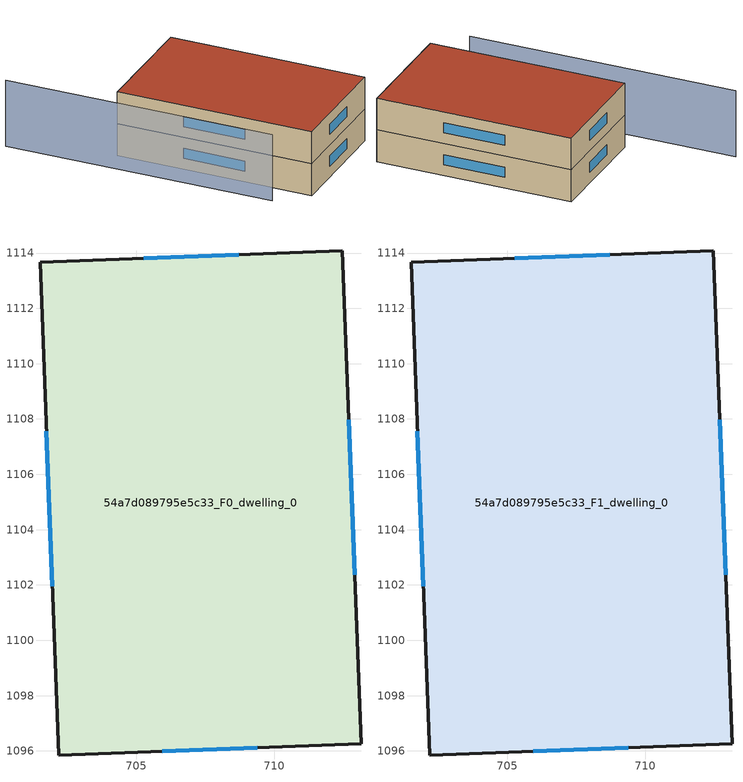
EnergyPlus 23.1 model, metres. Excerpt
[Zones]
54a7d089795e5c33_F0_dwelling_0
 floor ground (EU_floor_Construction): 712.45,1114.08 713.13,1096.26 702.2,1095.85 701.53,1113.66 z0
 wall outside (EU_wall_Construction): 701.53,1113.66 702.2,1095.85 713.13,1096.26 712.45,1114.08 701.53,1113.66 z0:3
 window (EU_Window_Construction): 701.76,1107.56 701.97,1101.95 / 708.71,1113.93 705.27,1113.8 / 712.9,1102.36 712.69,1107.98 / 705.94,1095.99 709.39,1096.12 z1.03:1.97
54a7d089795e5c33_F1_dwelling_0
 floor to 54a7d089795e5c33_F0_dwelling_0 (EU_floor_Construction): 712.45,1114.08 713.13,1096.26 702.2,1095.85 701.52,1113.66 z3
 wall outside (EU_wall_Construction): 701.53,1113.66 702.2,1095.85 713.13,1096.26 712.45,1114.08 701.53,1113.66 z3:6
 window (EU_Window_Construction): 701.76,1107.56 701.97,1101.95 / 708.71,1113.93 705.27,1113.8 / 712.9,1102.36 712.69,1107.98 / 705.94,1095.99 709.39,1096.12 z4.03:4.97
 roof outside (EU_roof_Construction): 713.13,1096.26 712.45,1114.08 701.53,1113.66 702.2,1095.85 z6
shading: 698.99,1122.78 699.92,1098.4 z0:6.2
[Building]
EU S2 Campaign: North Axis=0; Terrain=City; Solar Distribution=FullExterior
[Site:Location]
Cape.Town.Intl.AP: Latitude=-33.965; Longitude=18.602; Time Zone=2; Elevation=46
[SizingPeriod:WeatherFileDays]
AnnualSizingPeriod: Begin Month=1; Begin Day of Month=1; End Month=12; End Day of Month=31; Day of Week for Start Day=Monday; Use Weather File Daylight Saving Period=No; Use Weather File Rain and Snow Indicators=No
[MATERIAL]
EU_InternalMass_Material: Roughness=MediumRough; Thickness=0.1; Conductivity=1; Density=1800; Specific Heat=900; Thermal Absorptance=0.9; Solar Absorptance=0.7; Visible Absorptance=0.7
[MATERIAL:NOMASS] Roughness=MediumRough; Thermal Absorptance=0.9; Solar Absorptance=0.7; Visible Absorptance=0.7
Name | Thermal Resistance
EU_wall_NoMass | 0.493876
EU_roof_NoMass | 0.449382
EU_floor_NoMass | 1.25
[WINDOWMATERIAL:SIMPLEGLAZINGSYSTEM]
EU_Window_SimpleGlazing: UFactor=4.4; Solar Heat Gain Coefficient=0.85; Visible Transmittance=0.85
[CONSTRUCTION]
EU_wall_Construction: EU_wall_NoMass
EU_roof_Construction: EU_roof_NoMass
EU_floor_Construction: EU_floor_NoMass
EU_Window_Construction: EU_Window_SimpleGlazing
EU_InternalMass_Construction: EU_InternalMass_Material
[ZONE] Type=1; Multiplier=1; Ceiling Height=autocalculate; Volume=584.81; Floor Area=autocalculate; Part of Total Floor Area=Yes
54a7d089795e5c33_F0_dwelling_0; 54a7d089795e5c33_F1_dwelling_0
[INTERNALMASS] Construction=EU_InternalMass_Construction; Surface Area=194.937
Name | Zone or ZoneList
54a7d089795e5c33_F0_dwelling_0_EU_InternalMass | 54a7d089795e5c33_F0_dwelling_0
54a7d089795e5c33_F1_dwelling_0_EU_InternalMass | 54a7d089795e5c33_F1_dwelling_0
[OTHEREQUIPMENT] Fuel Type=Electricity; Design Level Calculation Method=Watts/Area; Power per Zone Floor Area=1; Fraction Latent=0; Fraction Radiant=0; Fraction Lost=0; Carbon Dioxide Generation Rate=0; EndUse Subcategory=EU_Step8_InternalGains
Name | Zone or ZoneList or Space or SpaceList | Schedule
EU_Step8_InternalGain_54a7d089795e5c33_F0_dwelling_0_f000 | 54a7d089795e5c33_F0_dwelling_0 | EU_Step8_GainSchedule_54a7d089795e5c33_F0_dwelling_0_f000
EU_Step8_InternalGain_54a7d089795e5c33_F1_dwelling_0_f000 | 54a7d089795e5c33_F1_dwelling_0 | EU_Step8_GainSchedule_54a7d089795e5c33_F1_dwelling_0_f000
[ZONEVENTILATION:DESIGNFLOWRATE] Schedule=EU_AlwaysOn; Design Flow Rate Calculation Method=AirChanges/Hour; Air Changes per Hour=0.64; Ventilation Type=Natural; Fan Pressure Rise=0; Fan Total Efficiency=1; Constant Term Coefficient=1; Temperature Term Coefficient=0; Velocity Term Coefficient=0; Velocity Squared Term Coefficient=0; Minimum Indoor Temperature=-100; Maximum Indoor Temperature=100; Delta Temperature=-100; Minimum Outdoor Temperature=-100; Maximum Outdoor Temperature=100; Maximum Wind Speed=40
Name | Zone or ZoneList or Space or SpaceList
EU_ConstantAir_54a7d089795e5c33_F0_dwelling_0 | 54a7d089795e5c33_F0_dwelling_0
EU_ConstantAir_54a7d089795e5c33_F1_dwelling_0 | 54a7d089795e5c33_F1_dwelling_0
[HVACTEMPLATE:THERMOSTAT] Constant Heating Setpoint=20; Constant Cooling Setpoint=50
EU_HeatOnly_54a7d089795e5c33_F0_dwelling_0; EU_HeatOnly_54a7d089795e5c33_F1_dwelling_0
[HVACTEMPLATE:ZONE:IDEALLOADSAIRSYSTEM] System Availability Schedule=EU_AlwaysOn; Maximum Heating Supply Air Temperature=50; Minimum Cooling Supply Air Temperature=13; Maximum Heating Supply Air Humidity Ratio=0.0156; Minimum Cooling Supply Air Humidity Ratio=0.0077; Heating Limit=NoLimit; Cooling Limit=NoLimit; Heating Availability Schedule=EU_AlwaysOn; Cooling Availability Schedule=EU_CoolingOff; Dehumidification Control Type=ConstantSensibleHeatRatio; Cooling Sensible Heat Ratio=0.7; Dehumidification Setpoint=60; Humidification Control Type=None; Humidification Setpoint=30; Outdoor Air Method=None; Outdoor Air Flow Rate per Person=0.00944; Outdoor Air Flow Rate per Zone Floor Area=0; Outdoor Air Flow Rate per Zone=0; Demand Controlled Ventilation Type=None; Outdoor Air Economizer Type=NoEconomizer; Heat Recovery Type=None; Sensible Heat Recovery Effectiveness=0.7; Latent Heat Recovery Effectiveness=0.65
Name | Template Thermostat
54a7d089795e5c33_F0_dwelling_0 | EU_HeatOnly_54a7d089795e5c33_F0_dwelling_0
54a7d089795e5c33_F1_dwelling_0 | EU_HeatOnly_54a7d089795e5c33_F1_dwelling_0
[SIZING:ZONE] Zone Cooling Design Supply Air Temperature Input Method=SupplyAirTemperature; Zone Cooling Design Supply Air Temperature=13; Zone Heating Design Supply Air Temperature Input Method=SupplyAirTemperature; Zone Heating Design Supply Air Temperature=50; Zone Cooling Design Supply Air Humidity Ratio=0.008; Zone Heating Design Supply Air Humidity Ratio=0.008; Cooling Design Air Flow Method=DesignDay; Cooling Design Air Flow Rate=0; Cooling Minimum Air Flow per Zone Floor Area=0.000762; Cooling Minimum Air Flow=0; Cooling Minimum Air Flow Fraction=0.2; Heating Design Air Flow Method=DesignDay; Heating Design Air Flow Rate=0; Heating Maximum Air Flow per Zone Floor Area=0.002032; Heating Maximum Air Flow=0.141576; Heating Maximum Air Flow Fraction=0.3; Account for Dedicated Outdoor Air System=No; Dedicated Outdoor Air System Control Strategy=NeutralSupplyAir; Dedicated Outdoor Air Low Setpoint Temperature for Design=autosize; Dedicated Outdoor Air High Setpoint Temperature for Design=autosize; Zone Load Sizing Method=Sensible Load Only No Latent Load; Zone Latent Cooling Design Supply Air Humidity Ratio Input Method=HumidityRatioDifference; Zone Cooling Design Supply Air Humidity Ratio Difference=0.005; Zone Latent Heating Design Supply Air Humidity Ratio Input Method=HumidityRatioDifference; Zone Humidification Design Supply Air Humidity Ratio Difference=0.005
54a7d089795e5c33_F0_dwelling_0; 54a7d089795e5c33_F1_dwelling_0
[SCHEDULE:CONSTANT]
Name | Hourly Value
EU_AlwaysOn | 1
EU_CoolingOff | 0
[SCHEDULE:FILE] Column Number=1; Rows to Skip at Top=0; Number of Hours of Data=8760; Column Separator=Comma; Interpolate to Timestep=No; Minutes per Item=60; Adjust Schedule for Daylight Savings=Yes
Name | File
EU_Step8_GainSchedule_54a7d089795e5c33_F0_dwelling_0_f000 | ../../schedules/54a7d089795e5c33/54a7d089795e5c33_F0_dwelling_0_f000_gain.csv
EU_Step8_GainSchedule_54a7d089795e5c33_F1_dwelling_0_f000 | ../../schedules/54a7d089795e5c33/54a7d089795e5c33_F1_dwelling_0_f000_gain.csv
